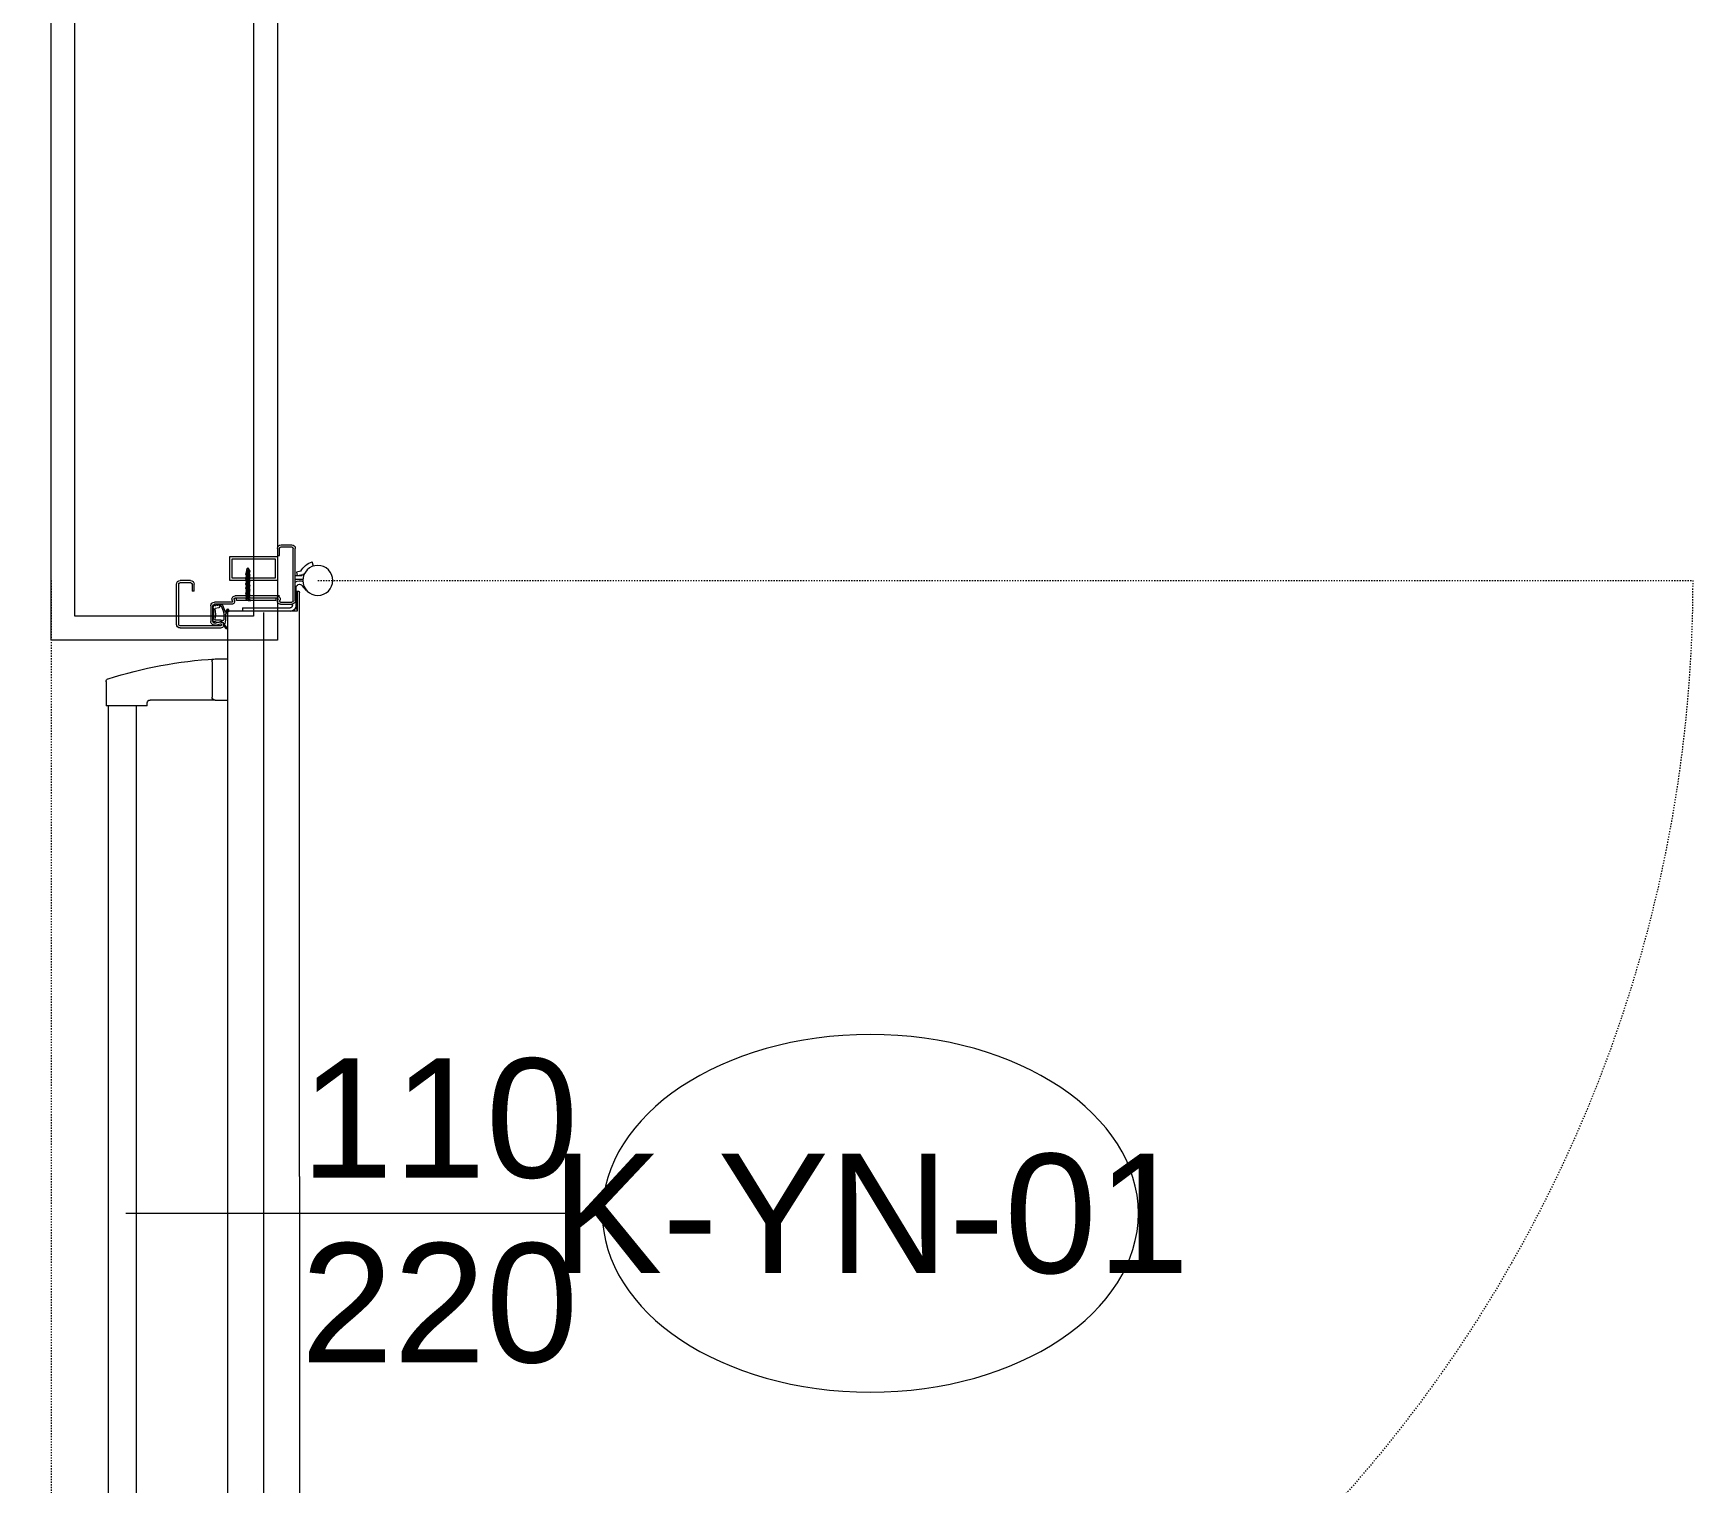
# Model space of a CAD drawing. Extents: x -1417 to 34975, y -245 to 8298.
# Drawn here: x 3382.3 to 3521.6, y 419.8 to 541.4 of the extents above; entities that cross this region are included whole.
import ezdxf
from ezdxf.enums import TextEntityAlignment as Align

# ---------------------------------------------------------------- set-up
doc = ezdxf.new("R2010")
doc.units = 0
doc.linetypes.add('DOT2', pattern=[0.125, 0, -0.125])
doc.layers.get('0').update_dxf_attribs({"color": 9, "lineweight": 9})
for name, color, linetype, lineweight in [('00', 9, 'Continuous', 9), ('07', 9, 'Continuous', 9), ('14', 9, 'Continuous', 9), ('22', 8, 'Continuous', 9)]:
    doc.layers.add(name, color=color, linetype=linetype, lineweight=lineweight)
doc.styles.add('Arial', font='arial.ttf', dxfattribs={"height": 2.5})

# ---------------------------------------------------------------- blocks, each defined once
blk = doc.blocks.new('p-yng-01')
at = {"ltscale": 2}
for p, q in [((10.49, 12.39), (12.53, 12.39)), ((12.53, 8.93), (12.53, 12.39)), ((12.53, 12.21), (107.47, 12.21)), ((12.53, 9.87), (107.47, 9.87)), ((12.04, 3.24), (12.04, 8.69)), ((12.53, 8.93), (12.28, 8.93)), ((8.57, 3.24), (8.57, 2.19)), ((8.82, 3.49), (11.79, 3.49)), ((12.04, 3.24), (12.04, 2.19))]:
    blk.add_line(p, q, dxfattribs=at)
at = {"linetype": 'Continuous'}
for p, q in [((2, 5.3), (2, 6.17)), ((2.18, 6.17), (2.18, 5.3)), ((5.68, 6.48), (2.31, 6.48)), ((2.31, 6.3), (5.68, 6.3)), ((5.81, 2.77), (5.81, 6.17)), ((5.99, 2.77), (5.99, 6.17)), ((2.31, 5.17), (2.9, 5.17)), ((2.9, 4.99), (2.31, 4.99)), ((2.9, 4.99), (2.9, 5.17)), ((3.82, 1.85), (3.82, 3.29)), ((4, 1.85), (4, 3.29)), ((4.01, 2.75), (4.08, 2.85)), ((4.04, 3.31), (4.18, 3.39)), ((4.12, 3.59), (5.45, 3.59)), ((5.45, 3.41), (4.12, 3.41)), ((4.12, 2.8), (4.29, 2.91)), ((4.29, 2.92), (4.36, 3.22)), ((4.47, 3.41), (5.1, 3.41)), ((5.33, 2.76), (5.34, 3.2)), ((5.35, 3.4), (5.56, 3.32)), ((5.45, 3.23), (5.45, 3.23)), ((5.55, 3.27), (5.46, 3.27)), ((5.58, 3.24), (5.46, 2.85)), ((5.75, 3.19), (5.63, 2.79)), ((3.3, -1.95), (3.3, 1.56)), ((3.48, -1.98), (3.48, 1.56)), ((3.68, 1.45), (3.48, 1.45)), ((3.59, 1.63), (3.62, 1.62)), ((3.7, 1.78), (3.67, 1.79)), ((3.68, -1.86), (3.68, 1.45)), ((4.65, 2.36), (4.41, 2.2)), ((4.46, 2.12), (4.83, 2.36)), ((4.59, -3.61), (4.59, 2.09)), ((4.69, 2.19), (52, 2.19)), ((5.77, 2.42), (5.98, 2.25)), ((5.78, 2.53), (6.04, 2.33)), ((52, 2.19), (115.31, 2.19)), ((1, 0.54), (0.95, 0.49)), ((1, 0.54), (0.95, 0.49)), ((1, 0.44), (0.95, 0.49)), ((1, 0.44), (0.95, 0.49)), ((1.12, 0.58), (1, 0.54)), ((1.12, 0.58), (1, 0.54)), ((1, 0.44), (1.12, 0.4)), ((1, 0.44), (1.12, 0.4)), ((1.11, 0.4), (1.18, 0.4)), ((1.11, 0.4), (1.18, 0.4)), ((3.27, 0.58), (1.12, 0.58)), ((1.12, 0.58), (1.12, 0.4)), ((3.27, 0.58), (1.12, 0.58)), ((1.12, 0.58), (1.12, 0.4)), ((3.16, 0.4), (1.12, 0.4)), ((3.16, 0.4), (1.12, 0.4)), ((1.14, 0.33), (1.33, 0.66)), ((1.14, 0.33), (1.33, 0.66)), ((1.14, 0.33), (1.16, 0.4)), ((1.14, 0.33), (1.16, 0.4)), ((1.15, 0.32), (1.34, 0.65)), ((1.15, 0.32), (1.34, 0.65)), ((1.2, 0.4), (1.27, 0.4)), ((1.2, 0.4), (1.27, 0.4)), ((1.29, 0.58), (1.21, 0.58)), ((1.29, 0.58), (1.21, 0.58)), ((1.23, 0.33), (1.42, 0.66)), ((1.23, 0.33), (1.42, 0.66)), ((1.23, 0.33), (1.25, 0.4)), ((1.23, 0.33), (1.25, 0.4)), ((1.24, 0.32), (1.43, 0.65)), ((1.24, 0.32), (1.43, 0.65)), ((1.29, 0.4), (1.36, 0.4)), ((1.29, 0.4), (1.36, 0.4)), ((1.38, 0.58), (1.3, 0.58)), ((1.38, 0.58), (1.3, 0.58)), ((1.31, 0.58), (1.32, 0.61)), ((1.31, 0.58), (1.32, 0.61)), ((1.32, 0.33), (1.51, 0.66)), ((1.32, 0.33), (1.51, 0.66)), ((1.32, 0.33), (1.34, 0.4)), ((1.32, 0.33), (1.34, 0.4)), ((1.33, 0.32), (1.52, 0.65)), ((1.33, 0.32), (1.52, 0.65)), ((1.38, 0.4), (1.45, 0.4)), ((1.38, 0.4), (1.45, 0.4)), ((1.47, 0.58), (1.39, 0.58)), ((1.47, 0.58), (1.39, 0.58)), ((1.4, 0.58), (1.41, 0.61)), ((1.4, 0.58), (1.41, 0.61)), ((1.41, 0.33), (1.6, 0.66)), ((1.41, 0.33), (1.6, 0.66)), ((1.41, 0.33), (1.6, 0.66)), ((1.41, 0.33), (1.6, 0.66)), ((1.41, 0.33), (1.43, 0.4)), ((1.41, 0.33), (1.43, 0.4)), ((1.41, 0.33), (1.43, 0.4)), ((1.41, 0.33), (1.43, 0.4)), ((1.42, 0.32), (1.61, 0.65)), ((1.42, 0.32), (1.61, 0.65)), ((1.42, 0.32), (1.61, 0.65)), ((1.42, 0.32), (1.61, 0.65)), ((1.47, 0.4), (1.54, 0.4)), ((1.47, 0.4), (1.54, 0.4)), ((1.47, 0.4), (1.54, 0.4)), ((1.47, 0.4), (1.54, 0.4)), ((1.56, 0.58), (1.48, 0.58)), ((1.56, 0.58), (1.48, 0.58)), ((1.49, 0.58), (1.5, 0.61)), ((1.49, 0.58), (1.5, 0.61)), ((1.5, 0.33), (1.69, 0.66)), ((1.5, 0.33), (1.69, 0.66)), ((1.5, 0.33), (1.52, 0.4)), ((1.5, 0.33), (1.52, 0.4)), ((1.51, 0.32), (1.7, 0.65)), ((1.51, 0.32), (1.7, 0.65)), ((1.56, 0.4), (1.63, 0.4)), ((1.56, 0.4), (1.63, 0.4)), ((1.65, 0.58), (1.57, 0.58)), ((1.65, 0.58), (1.57, 0.58)), ((1.58, 0.58), (1.59, 0.61)), ((1.58, 0.58), (1.59, 0.61)), ((1.58, 0.58), (1.59, 0.61)), ((1.58, 0.58), (1.59, 0.61)), ((1.59, 0.33), (1.78, 0.66)), ((1.59, 0.33), (1.78, 0.66)), ((1.59, 0.33), (1.61, 0.4)), ((1.59, 0.33), (1.61, 0.4)), ((1.6, 0.32), (1.79, 0.65)), ((1.6, 0.32), (1.79, 0.65)), ((1.65, 0.4), (1.72, 0.4)), ((1.65, 0.4), (1.72, 0.4)), ((1.74, 0.58), (1.66, 0.58)), ((1.74, 0.58), (1.66, 0.58)), ((1.67, 0.58), (1.68, 0.61)), ((1.67, 0.58), (1.68, 0.61)), ((1.68, 0.33), (1.87, 0.66)), ((1.68, 0.33), (1.87, 0.66)), ((1.68, 0.33), (1.7, 0.4)), ((1.68, 0.33), (1.7, 0.4)), ((1.69, 0.32), (1.88, 0.65)), ((1.69, 0.32), (1.88, 0.65)), ((1.74, 0.4), (1.81, 0.4)), ((1.74, 0.4), (1.81, 0.4)), ((1.83, 0.58), (1.75, 0.58)), ((1.83, 0.58), (1.75, 0.58)), ((1.76, 0.58), (1.77, 0.61)), ((1.76, 0.58), (1.77, 0.61)), ((1.77, 0.33), (1.96, 0.66)), ((1.77, 0.33), (1.96, 0.66)), ((1.77, 0.33), (1.79, 0.4)), ((1.77, 0.33), (1.79, 0.4)), ((1.78, 0.32), (1.97, 0.65)), ((1.78, 0.32), (1.97, 0.65)), ((1.83, 0.4), (1.9, 0.4)), ((1.83, 0.4), (1.9, 0.4)), ((1.92, 0.58), (1.84, 0.58)), ((1.92, 0.58), (1.84, 0.58)), ((1.85, 0.58), (1.86, 0.61)), ((1.85, 0.58), (1.86, 0.61)), ((1.86, 0.33), (2.05, 0.66)), ((1.86, 0.33), (2.05, 0.66)), ((1.86, 0.33), (1.88, 0.4)), ((1.86, 0.33), (1.88, 0.4)), ((1.87, 0.32), (2.06, 0.65)), ((1.87, 0.32), (2.06, 0.65)), ((1.92, 0.4), (1.99, 0.4)), ((1.92, 0.4), (1.99, 0.4)), ((2.01, 0.58), (1.93, 0.58)), ((2.01, 0.58), (1.93, 0.58)), ((1.94, 0.58), (1.95, 0.61)), ((1.94, 0.58), (1.95, 0.61)), ((1.95, 0.33), (2.14, 0.66)), ((1.95, 0.33), (2.14, 0.66)), ((1.95, 0.33), (1.97, 0.4)), ((1.95, 0.33), (1.97, 0.4)), ((1.96, 0.32), (2.15, 0.65)), ((1.96, 0.32), (2.15, 0.65)), ((2, -2), (2, 0.69)), ((2.01, 0.4), (2.08, 0.4)), ((2.01, 0.4), (2.08, 0.4)), ((2.1, 0.58), (2.02, 0.58)), ((2.1, 0.58), (2.02, 0.58)), ((2.03, 0.58), (2.04, 0.61)), ((2.03, 0.58), (2.04, 0.61)), ((2.04, 0.33), (2.23, 0.66)), ((2.04, 0.33), (2.23, 0.66)), ((2.04, 0.33), (2.06, 0.4)), ((2.04, 0.33), (2.06, 0.4)), ((2.05, 0.32), (2.24, 0.65)), ((2.05, 0.32), (2.24, 0.65)), ((2.1, 0.4), (2.17, 0.4)), ((2.1, 0.4), (2.17, 0.4)), ((2.19, 0.58), (2.11, 0.58)), ((2.19, 0.58), (2.11, 0.58)), ((2.12, 0.58), (2.13, 0.61)), ((2.12, 0.58), (2.13, 0.61)), ((2.13, 0.33), (2.32, 0.66)), ((2.13, 0.33), (2.32, 0.66)), ((2.13, 0.33), (2.15, 0.4)), ((2.13, 0.33), (2.15, 0.4)), ((2.14, 0.32), (2.33, 0.65)), ((2.14, 0.32), (2.33, 0.65)), ((2.19, 0.4), (2.26, 0.4)), ((2.19, 0.4), (2.26, 0.4)), ((2.28, 0.58), (2.2, 0.58)), ((2.28, 0.58), (2.2, 0.58)), ((2.21, 0.58), (2.22, 0.61)), ((2.21, 0.58), (2.22, 0.61)), ((2.22, 0.33), (2.41, 0.66)), ((2.22, 0.33), (2.41, 0.66)), ((2.22, 0.33), (2.24, 0.4)), ((2.22, 0.33), (2.24, 0.4)), ((2.23, 0.32), (2.42, 0.65)), ((2.23, 0.32), (2.42, 0.65)), ((2.28, 0.4), (2.35, 0.4)), ((2.28, 0.4), (2.35, 0.4)), ((2.37, 0.58), (2.29, 0.58)), ((2.37, 0.58), (2.29, 0.58)), ((2.3, 0.58), (2.31, 0.61)), ((2.3, 0.58), (2.31, 0.61)), ((2.31, 0.33), (2.5, 0.66)), ((2.31, 0.33), (2.5, 0.66)), ((2.31, 0.33), (2.33, 0.4)), ((2.31, 0.33), (2.33, 0.4)), ((2.32, 0.32), (2.51, 0.65)), ((2.32, 0.32), (2.51, 0.65)), ((2.37, 0.4), (2.44, 0.4)), ((2.37, 0.4), (2.44, 0.4)), ((2.46, 0.58), (2.38, 0.58)), ((2.46, 0.58), (2.38, 0.58)), ((2.39, 0.58), (2.4, 0.61)), ((2.39, 0.58), (2.4, 0.61)), ((2.4, 0.33), (2.59, 0.66)), ((2.4, 0.33), (2.59, 0.66)), ((2.4, 0.33), (2.59, 0.66)), ((2.4, 0.33), (2.59, 0.66)), ((2.4, 0.33), (2.42, 0.4)), ((2.4, 0.33), (2.42, 0.4)), ((2.4, 0.33), (2.42, 0.4)), ((2.4, 0.33), (2.42, 0.4)), ((2.41, 0.32), (2.6, 0.65)), ((2.41, 0.32), (2.6, 0.65)), ((2.41, 0.32), (2.6, 0.65)), ((2.41, 0.32), (2.6, 0.65)), ((2.46, 0.4), (2.53, 0.4)), ((2.46, 0.4), (2.56, 0.4)), ((2.46, 0.4), (2.53, 0.4)), ((2.46, 0.4), (2.56, 0.4)), ((2.55, 0.58), (2.47, 0.58)), ((2.55, 0.58), (2.47, 0.58)), ((2.48, 0.58), (2.49, 0.61)), ((2.48, 0.58), (2.49, 0.61)), ((2.49, 0.33), (2.68, 0.66)), ((2.49, 0.33), (2.68, 0.66)), ((2.49, 0.33), (2.51, 0.4)), ((2.49, 0.33), (2.51, 0.4)), ((2.5, 0.32), (2.69, 0.65)), ((2.5, 0.32), (2.69, 0.65)), ((2.55, 0.4), (2.62, 0.4)), ((2.55, 0.4), (2.62, 0.4)), ((2.64, 0.58), (2.56, 0.58)), ((2.6, 0.58), (2.56, 0.58)), ((2.64, 0.58), (2.56, 0.58)), ((2.6, 0.58), (2.56, 0.58)), ((2.6, 0.4), (2.56, 0.4)), ((2.6, 0.4), (2.56, 0.4)), ((2.57, 0.58), (2.58, 0.61)), ((2.57, 0.58), (2.58, 0.61)), ((2.57, 0.58), (2.58, 0.61)), ((2.57, 0.58), (2.58, 0.61)), ((2.58, 0.33), (2.77, 0.66)), ((2.58, 0.33), (2.77, 0.66)), ((2.58, 0.33), (2.6, 0.4)), ((2.58, 0.33), (2.6, 0.4)), ((2.59, 0.32), (2.78, 0.65)), ((2.59, 0.32), (2.78, 0.65)), ((2.64, 0.4), (2.71, 0.4)), ((2.73, 0.58), (2.65, 0.58)), ((2.66, 0.58), (2.67, 0.61)), ((2.67, 0.33), (2.86, 0.66)), ((2.67, 0.33), (2.69, 0.4)), ((2.68, 0.32), (2.87, 0.65)), ((2.73, 0.4), (2.8, 0.4)), ((2.82, 0.58), (2.74, 0.58)), ((2.75, 0.58), (2.76, 0.61)), ((2.76, 0.33), (2.95, 0.66)), ((2.76, 0.33), (2.78, 0.4)), ((2.77, 0.32), (2.96, 0.65)), ((2.82, 0.4), (2.89, 0.4)), ((2.91, 0.58), (2.83, 0.58)), ((2.84, 0.58), (2.85, 0.61)), ((2.85, 0.33), (3.04, 0.66)), ((2.85, 0.33), (2.87, 0.4)), ((2.86, 0.32), (3.05, 0.65)), ((2.91, 0.4), (2.98, 0.4)), ((3, 0.58), (2.92, 0.58)), ((2.93, 0.58), (2.94, 0.61)), ((2.94, 0.33), (3.13, 0.66)), ((2.94, 0.33), (2.96, 0.4)), ((2.95, 0.32), (3.14, 0.65)), ((3, 0.4), (3.07, 0.4)), ((3.09, 0.58), (3.01, 0.58)), ((3.02, 0.58), (3.03, 0.61)), ((3.03, 0.33), (3.22, 0.66)), ((3.03, 0.33), (3.05, 0.4)), ((3.04, 0.32), (3.23, 0.65)), ((3.09, 0.4), (3.16, 0.4)), ((3.18, 0.58), (3.1, 0.58)), ((3.11, 0.58), (3.12, 0.61)), ((3.12, 0.33), (3.31, 0.66)), ((3.12, 0.33), (3.14, 0.4)), ((3.13, 0.32), (3.32, 0.65)), ((3.18, 0.4), (3.25, 0.4)), ((3.27, 0.58), (3.19, 0.58)), ((3.2, 0.58), (3.21, 0.61)), ((3.21, 0.33), (3.4, 0.66)), ((3.21, 0.33), (3.23, 0.4)), ((3.22, 0.32), (3.41, 0.65)), ((3.27, 0.4), (3.34, 0.4)), ((3.36, 0.58), (3.28, 0.58)), ((3.29, 0.58), (3.3, 0.61)), ((3.3, 0.33), (3.49, 0.66)), ((3.3, 0.33), (3.32, 0.4)), ((3.31, 0.32), (3.5, 0.65)), ((3.36, 0.4), (3.43, 0.4)), ((3.45, 0.58), (3.37, 0.58)), ((3.38, 0.58), (3.39, 0.61)), ((3.39, 0.33), (3.58, 0.66)), ((3.39, 0.33), (3.41, 0.4)), ((3.4, 0.32), (3.59, 0.65)), ((3.45, 0.4), (3.55, 0.4)), ((3.54, 0.58), (3.46, 0.58)), ((3.47, 0.58), (3.48, 0.61)), ((3.59, 0.58), (3.55, 0.58)), ((3.59, 0.4), (3.55, 0.4)), ((3.56, 0.58), (3.57, 0.61)), ((3.65, 0.74), (3.59, 0.58)), ((3.65, 0.24), (3.59, 0.4)), ((3.68, 0.52), (3.64, 0.52)), ((3.68, 0.46), (3.64, 0.46)), ((3.68, 0.52), (3.68, 0.73)), ((3.68, 0.46), (3.68, 0.24)), ((4.3, 0.93), (4.59, 0.93)), ((4.3, 0.93), (4.3, -3.06)), ((-0.99, -2.3), (-0.99, -3.2)), ((-0.81, -2.3), (-0.81, -3.2)), ((-0.1, -2.18), (-0.69, -2.18)), ((-0.1, -2), (-0.1, -2.18)), ((3.3, -2.18), (3.3, -1.95)), ((3.3, -1.95), (3.3, -1.98)), ((3.3, -1.95), (3.3, -1.98)), ((3.48, -1.86), (3.68, -1.86)), ((3.59, -2.04), (3.62, -2.03)), ((3.7, -2.19), (3.67, -2.2)), ((3.82, -2.26), (3.82, -3.2)), ((4, -2.26), (4, -3.2)), ((3.7, -3.32), (-0.69, -3.32)), ((3.7, -3.5), (-0.69, -3.5)), ((1.23, -3.95), (1.3, -3.6)), ((1.3, -3.6), (1.59, -3.67)), ((1.59, -3.67), (1.49, -4.14)), ((1.59, -3.5), (1.59, -4.06)), ((1.89, -3.5), (1.89, -4.13)), ((2.84, -4.45), (2.42, -4.08)), ((2.7, -3.56), (2.62, -3.56)), ((4.4, -3.56), (2.7, -3.56)), ((2.9, -3.66), (2.9, -3.76)), ((2.9, -3.66), (4.54, -3.66)), ((52, -3.86), (3, -3.86)), ((4.1, -3.26), (4, -3.26)), ((4.4, -3.66), (4.4, -3.56)), ((52, -3.86), (117.3, -3.86)), ((0.79, -5.03), (0.44, -4.92))]:
    blk.add_line(p, q, dxfattribs=at)
at = {"linetype": 'DOT2'}
blk.add_line((2, -5.39), (2, -120.81), dxfattribs=at)
blk.add_lwpolyline([(2, 17), (118, 17)], dxfattribs=at)
at = {"linetype": 'Continuous'}
for points in [[(2, -2), (2, 2), (0, 2), (0, -2)], [(1.8, -1.8), (1.8, 1.8), (0.2, 1.8), (0.2, -1.8)]]:
    blk.add_lwpolyline(points, close=True, dxfattribs=at)
at = {"ltscale": 0.29}
blk.add_lwpolyline([(4.69, -0.83), (115.31, -0.84)], dxfattribs=at)
at = {"linetype": 'Continuous'}
blk.add_lwpolyline([(-0.69, -2), (-0.1, -2)], dxfattribs=at)
blk.add_circle((2, -5.39), 1.26, dxfattribs=at)
at = {"ltscale": 2}
for centre, radius, start, end in [((45.73, 0.95), 37.22, 162.3802, 176.4723), ((10.49, 12.15), 0.247, 90, 162.3802), ((12.28, 8.69), 0.247, 90, 180), ((8.82, 3.24), 0.247, 90, 180), ((11.79, 3.24), 0.247, 0, 90)]:
    blk.add_arc(centre, radius, start, end, dxfattribs=at)
at = {"linetype": 'Continuous'}
for centre, radius, start, end in [((2.31, 6.17), 0.309, 90, 180), ((2.31, 6.17), 0.13, 90, 180), ((5.68, 6.17), 0.309, 0, 90), ((5.68, 6.17), 0.309, 0, 90), ((5.68, 6.17), 0.13, 0, 90), ((5.68, 6.17), 0.13, 0, 90), ((2.31, 5.3), 0.309, 180, 270), ((2.31, 5.3), 0.13, 180, 270), ((4.12, 3.29), 0.299, 90, 180), ((4.12, 3.29), 0.12, 90, 180), ((4.03, 3.12), 0.0312, 100.8786, 243.4258), ((4.1, 3.22), 0.157, 239.3013, 259.1148), ((4.13, 2.86), 0.133, 128.8627, 148.8778), ((4.03, 2.92), 0.0132, 148.8705, 187.3774), ((4.04, 2.92), 0.0264, 187.3783, 268.9641), ((4.06, 3.29), 0.0235, 121.8829, 242.3954), ((4.04, 3.23), 0.0871, 263.7597, 337.0285), ((4.05, 2.85), 0.049, 80.765, 103.2427), ((3.68, 2.57), 0.784, 57.2254, 62.3935), ((4.01, 3.04), 0.0905, 294.1976, 348.1638), ((4.06, 2.87), 0.0282, 333.7959, 80.7687), ((4.06, 3.03), 0.0377, 348.1661, 79.1104), ((4.09, 3.21), 0.0282, 337.0285, 57.2131), ((4.16, 2.77), 0.0479, 134.0198, 235.7455), ((4.25, 3.27), 0.141, 80.0177, 120.3968), ((4.77, 6.23), 2.87, 260.017, 279.9465), ((4.27, 2.93), 0.0188, 312.4272, 347.199), ((4.39, 3.22), 0.0358, 79.2474, 167.2037), ((4.83, 5.51), 2.3, 259.2417, 281.0784), ((5.29, 3.26), 0.153, 69.1739, 99.9465), ((5.28, 3.2), 0.0575, 359.4411, 101.073), ((5.46, 3.25), 0.0235, 90.7292, 220.5483), ((5.72, 2.77), 0.274, 162.8619, 0), ((5.45, 3.28), 0.309, 342.8599, 90), ((5.45, 3.28), 0.13, 342.8582, 90), ((5.32, 3.1), 0.183, 14.7185, 46.0603), ((6.28, 2.82), 0.796, 175.9723, 187.9232), ((5.59, 2.86), 0.108, 139.809, 171.2848), ((5.12, 3), 0.405, 353.3622, 21.0615), ((5.47, 2.96), 0.0518, 319.8052, 349.7927), ((5.55, 3.3), 0.0223, 269.4232, 71.2563), ((5.72, 2.77), 0.0948, 162.8632, 0), ((3.56, 1.56), 0.259, 63.211, 180), ((3.56, 1.56), 0.0798, 63.202, 180), ((3.74, 1.85), 0.259, 243.215, 0), ((3.74, 1.85), 0.0798, 243.2115, 0), ((4.1, 2.71), 0.0959, 154.0369, 249.2134), ((5.9, 6.49), 4.28, 244.6875, 253.0507), ((4.92, 4.02), 1.51, 238.7149, 261.6894), ((4.44, 2.16), 0.0479, 122.6999, 302.6999), ((4.69, 2.09), 0.0998, 90, 180), ((4.64, 2.37), 0.0192, 302.623, 73.0521), ((5.05, 4.91), 2.41, 261.4527, 275.8288), ((4.85, 2.33), 0.0383, 85.2104, 122.7022), ((5.09, 5.19), 2.83, 265.2016, 282.9973), ((5.29, 2.59), 0.0767, 275.8292, 21.9624), ((5.74, 2.77), 0.403, 181.2939, 201.9637), ((5.7, 2.74), 0.216, 188.6789, 284.0284), ((5.74, 2.38), 0.0479, 51.8479, 102.9919), ((5.76, 2.51), 0.0288, 52.198, 104.0165), ((6.01, 2.29), 0.0479, 232.201, 52.2001), ((0.94, 0.72), 0.235, 274.361, 322.1025), ((0.94, 0.72), 0.235, 274.361, 322.1025), ((0.94, 0.25), 0.235, 37.8975, 85.639), ((0.94, 0.25), 0.235, 37.8975, 85.639), ((1.15, 0.33), 0.00583, 150.3204, 330.3204), ((1.15, 0.33), 0.00583, 150.3204, 330.3204), ((1.24, 0.33), 0.00583, 150.3204, 330.3204), ((1.24, 0.33), 0.00583, 150.3204, 330.3204), ((1.33, 0.33), 0.00583, 150.3204, 330.3204), ((1.33, 0.33), 0.00583, 150.3204, 330.3204), ((1.34, 0.66), 0.00583, 330.3204, 150.3204), ((1.34, 0.66), 0.00583, 330.3204, 150.3204), ((1.42, 0.33), 0.00583, 150.3204, 330.3204), ((1.42, 0.33), 0.00583, 150.3204, 330.3204), ((1.42, 0.33), 0.00583, 150.3204, 330.3204), ((1.42, 0.33), 0.00583, 150.3204, 330.3204), ((1.43, 0.66), 0.00583, 330.3204, 150.3204), ((1.43, 0.66), 0.00583, 330.3204, 150.3204), ((1.51, 0.33), 0.00583, 150.3204, 330.3204), ((1.51, 0.33), 0.00583, 150.3204, 330.3204), ((1.51, 0.33), 0.00583, 150.3204, 330.3204), ((1.51, 0.33), 0.00583, 150.3204, 330.3204), ((1.52, 0.66), 0.00583, 330.3204, 150.3204), ((1.52, 0.66), 0.00583, 330.3204, 150.3204), ((1.6, 0.33), 0.00583, 150.3204, 330.3204), ((1.6, 0.33), 0.00583, 150.3204, 330.3204), ((1.61, 0.66), 0.00583, 330.3204, 150.3204), ((1.61, 0.66), 0.00583, 330.3204, 150.3204), ((1.61, 0.66), 0.00583, 330.3204, 150.3204), ((1.61, 0.66), 0.00583, 330.3204, 150.3204), ((1.69, 0.33), 0.00583, 150.3204, 330.3204), ((1.69, 0.33), 0.00583, 150.3204, 330.3204), ((1.7, 0.66), 0.00583, 330.3204, 150.3204), ((1.7, 0.66), 0.00583, 330.3204, 150.3204), ((1.78, 0.33), 0.00583, 150.3204, 330.3204), ((1.78, 0.33), 0.00583, 150.3204, 330.3204), ((1.79, 0.66), 0.00583, 330.3204, 150.3204), ((1.79, 0.66), 0.00583, 330.3204, 150.3204), ((1.87, 0.33), 0.00583, 150.3204, 330.3204), ((1.87, 0.33), 0.00583, 150.3204, 330.3204), ((1.88, 0.66), 0.00583, 330.3204, 150.3204), ((1.88, 0.66), 0.00583, 330.3204, 150.3204), ((1.96, 0.33), 0.00583, 150.3204, 330.3204), ((1.96, 0.33), 0.00583, 150.3204, 330.3204), ((1.97, 0.66), 0.00583, 330.3204, 150.3204), ((1.97, 0.66), 0.00583, 330.3204, 150.3204), ((2.05, 0.33), 0.00583, 150.3204, 330.3204), ((2.05, 0.33), 0.00583, 150.3204, 330.3204), ((2.06, 0.66), 0.00583, 330.3204, 150.3204), ((2.06, 0.66), 0.00583, 330.3204, 150.3204), ((2.14, 0.33), 0.00583, 150.3204, 330.3204), ((2.14, 0.33), 0.00583, 150.3204, 330.3204), ((2.15, 0.66), 0.00583, 330.3204, 150.3204), ((2.15, 0.66), 0.00583, 330.3204, 150.3204), ((2.23, 0.33), 0.00583, 150.3204, 330.3204), ((2.23, 0.33), 0.00583, 150.3204, 330.3204), ((2.24, 0.66), 0.00583, 330.3204, 150.3204), ((2.24, 0.66), 0.00583, 330.3204, 150.3204), ((2.32, 0.33), 0.00583, 150.3204, 330.3204), ((2.32, 0.33), 0.00583, 150.3204, 330.3204), ((2.33, 0.66), 0.00583, 330.3204, 150.3204), ((2.33, 0.66), 0.00583, 330.3204, 150.3204), ((2.41, 0.33), 0.00583, 150.3204, 330.3204), ((2.41, 0.33), 0.00583, 150.3204, 330.3204), ((2.41, 0.33), 0.00583, 150.3204, 330.3204), ((2.41, 0.33), 0.00583, 150.3204, 330.3204), ((2.42, 0.66), 0.00583, 330.3204, 150.3204), ((2.42, 0.66), 0.00583, 330.3204, 150.3204), ((2.5, 0.33), 0.00583, 150.3204, 330.3204), ((2.5, 0.33), 0.00583, 150.3204, 330.3204), ((2.51, 0.66), 0.00583, 330.3204, 150.3204), ((2.51, 0.66), 0.00583, 330.3204, 150.3204), ((2.59, 0.33), 0.00583, 150.3204, 330.3204), ((2.59, 0.33), 0.00583, 150.3204, 330.3204), ((2.6, 0.66), 0.00583, 330.3204, 150.3204), ((2.6, 0.66), 0.00583, 330.3204, 150.3204), ((2.6, 0.66), 0.00583, 330.3204, 150.3204), ((2.6, 0.66), 0.00583, 330.3204, 150.3204), ((2.68, 0.33), 0.00583, 150.3204, 330.3204), ((2.69, 0.66), 0.00583, 330.3204, 150.3204), ((2.77, 0.33), 0.00583, 150.3204, 330.3204), ((2.78, 0.66), 0.00583, 330.3204, 150.3204), ((2.86, 0.33), 0.00583, 150.3204, 330.3204), ((2.87, 0.66), 0.00583, 330.3204, 150.3204), ((2.95, 0.33), 0.00583, 150.3204, 330.3204), ((2.96, 0.66), 0.00583, 330.3204, 150.3204), ((3.04, 0.33), 0.00583, 150.3204, 330.3204), ((3.05, 0.66), 0.00583, 330.3204, 150.3204), ((3.13, 0.33), 0.00583, 150.3204, 330.3204), ((3.14, 0.66), 0.00583, 330.3204, 150.3204), ((3.22, 0.33), 0.00583, 150.3204, 330.3204), ((3.23, 0.66), 0.00583, 330.3204, 150.3204), ((3.31, 0.33), 0.00583, 150.3204, 330.3204), ((3.32, 0.66), 0.00583, 330.3204, 150.3204), ((3.4, 0.33), 0.00583, 150.3204, 330.3204), ((3.41, 0.66), 0.00583, 330.3204, 150.3204), ((3.5, 0.66), 0.00583, 330.3204, 150.3204), ((3.59, 0.66), 0.00583, 330.3204, 150.3204), ((3.64, 0.49), 0.0291, 90, 270), ((3.66, 0.73), 0.015, 0, 150.0864), ((3.66, 0.24), 0.015, 209.9136, 0), ((-0.69, -2.3), 0.299, 90, 180), ((-0.69, -2.3), 0.12, 90, 180), ((3.56, -1.97), 0.259, 181.1025, 296.789), ((3.56, -1.97), 0.0798, 183.5852, 296.798), ((3.74, -2.26), 0.259, 0, 116.785), ((3.74, -2.26), 0.0798, 0, 116.7885), ((-0.69, -3.2), 0.299, 180, 270), ((-0.69, -3.2), 0.12, 180, 270), ((2, -5.39), 1.63, 118.3166, 163.1721), ((1.2, -4.07), 0.297, 318.0259, 347.3911), ((1.39, -4.06), 0.2, 292.0474, 0), ((2.62, -3.86), 0.599, 143.1286, 207.6333), ((2.62, -3.86), 0.299, 90, 228.3987), ((3, -3.66), 0.0998, 90, 180), ((3, -3.76), 0.0998, 180, 270), ((3.7, -3.2), 0.299, 270, 0), ((3.7, -3.2), 0.12, 270, 0), ((4.1, -3.06), 0.2, 270, 0), ((4.1, -3.06), 0.499, 270, 0), ((4.54, -3.61), 0.0499, 270, 0)]:
    blk.add_arc(centre, radius, start, end, dxfattribs=at)
at = {"linetype": 'DOT2'}
blk.add_arc((2, -5.39), 115.41, 269.9997, 0.8132, dxfattribs=at)
blk = doc.blocks.new('0_doorno')
blk.add_lwpolyline([(4.5, 0), (12.5, 0)])
blk.add_ellipse((0, 0), major_axis=(-4.5, 0), ratio=0.666667)
at = {"style": 'Arial'}
blk.add_attdef('YUKSEKLIK', text='', height=2, dxfattribs=at).set_placement((5, 5.9), align=Align.TOP_LEFT)
blk.add_attdef('KAPINO', text='', height=1.4, dxfattribs=at).set_placement((-0.019, -0.035), align=Align.MIDDLE)
blk.add_attdef('GENISLIK', text='', height=2, dxfattribs=at).set_placement((5, -1.895), align=Align.BOTTOM_LEFT)

msp = doc.modelspace()

# ---------------------------------------------------------------- linework, layer by layer
at = {"layer": '00'}
msp.add_lwpolyline([(2800.84, 662.5), (2800.84, 757.5), (3395.84, 757.5), (3470.84, 757.5), (3470.84, 742.5), (3400.84, 742.5), (3400.84, 662.5), (3400.84, 492.5), (3385.84, 492.5), (3385.84, 622.5), (3400.84, 622.5), (3400.84, 662.5), (3385.84, 662.5), (3385.84, 742.5), (2940.84, 742.5), (2940.84, 742.5), (2815.84, 742.5), (2815.84, 662.5), (2800.84, 662.5)], dxfattribs=at)
at = {"layer": '14'}
msp.add_lwpolyline([(2800.84, 759.5), (2800.84, 759.5), (3472.84, 759.5), (3472.84, 740.5), (3402.84, 740.5), (3402.84, 490.5), (3383.84, 490.5), (3383.84, 620.5), (3383.84, 620.5), (3383.84, 620.5), (2852.84, 620.5), (2852.84, 354.5), (3383.84, 354.5), (3383.84, 354.5), (3383.84, 354.5), (3383.84, 384.5), (3402.84, 384.5), (3402.84, 334.5), (3472.84, 334.5), (3472.84, 316.5)], dxfattribs=at)

# ---------------------------------------------------------------- block references
at = {"layer": '07', "xscale": -1, "rotation": 90}
msp.add_blockref('p-yng-01', (3400.84, 497.5), dxfattribs=at)
at = {"layer": '22'}
ref = msp.add_blockref('0_doorno', (3452.61, 442.4), dxfattribs=dict(at, xscale=-5, yscale=5, zscale=5))
ref.add_attrib('KAPINO', 'K-YN-01', dxfattribs={"layer": '0', "height": 10, "style": 'Arial'}).set_placement((3452.61, 442.4), align=Align.MIDDLE)
ref.add_attrib('GENISLIK', '110', dxfattribs={"layer": '0', "height": 10, "style": 'Arial'}).set_placement((3404.79, 442.4), align=Align.BOTTOM_LEFT)
ref.add_attrib('YUKSEKLIK', '220', dxfattribs={"layer": '0', "height": 10, "style": 'Arial'}).set_placement((3404.79, 439.9), align=Align.TOP_LEFT)

doc.saveas('drawing.dxf')
